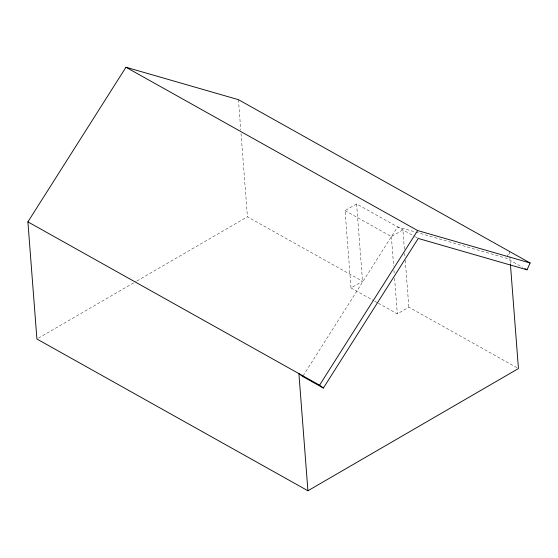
<?xml version="1.0" encoding="UTF-8"?>
<svg xmlns="http://www.w3.org/2000/svg" width="558" height="558" viewBox="0 0 558 558"><rect width="100%" height="100%" fill="white"/><g stroke="black" fill="none" stroke-linecap="round" stroke-linejoin="round"><path stroke-width="0.42" stroke-dasharray="2.79 2.09" d="M507.062 256.722L509.091 252.16M303.161 375.757L397.582 226.876L506.385 258.249L522.623 267.338M38.418 338.148L136.159 281.406M136.912 280.967L247.438 216.804L362.54 281.253L351.003 287.949L345.053 210.624L356.59 203.928L414.559 236.383M345.053 210.624L391.374 236.557L402.904 229.861L404.445 249.844M378.338 303.252L397.324 313.882L408.854 307.186L516.931 367.701M415.298 236.794L417.51 238.036M351.003 287.949L373.783 300.706M374.544 301.132L377.578 302.827M509.433 251.4L509.761 255.738M509.831 256.61L510.368 263.55M404.71 253.318L404.982 256.799M405.248 260.272L408.854 307.186M391.374 236.557L393.641 266.096M393.976 270.442L394.178 273.05M394.583 278.261L397.324 313.882M356.59 203.928L362.54 281.253M238.426 99.666L240.763 130.035M241.028 133.501L247.438 216.804"/><path stroke-width="0.84" d="M307.918 490.761L298.907 373.616L302.701 376.49L323.368 388.061L418.249 238.447L527.052 269.821L530.1 262.971L238.426 99.666L125.962 67.239L27.9 221.875L36.912 339.02L307.918 490.761L518.445 368.545L510.43 264.415M323.368 388.061L319.574 385.187L417.642 230.552L530.1 262.971M524.841 268.579L527.052 269.821M125.962 67.239L417.642 230.552M27.9 221.875L319.574 385.187"/></g></svg>
